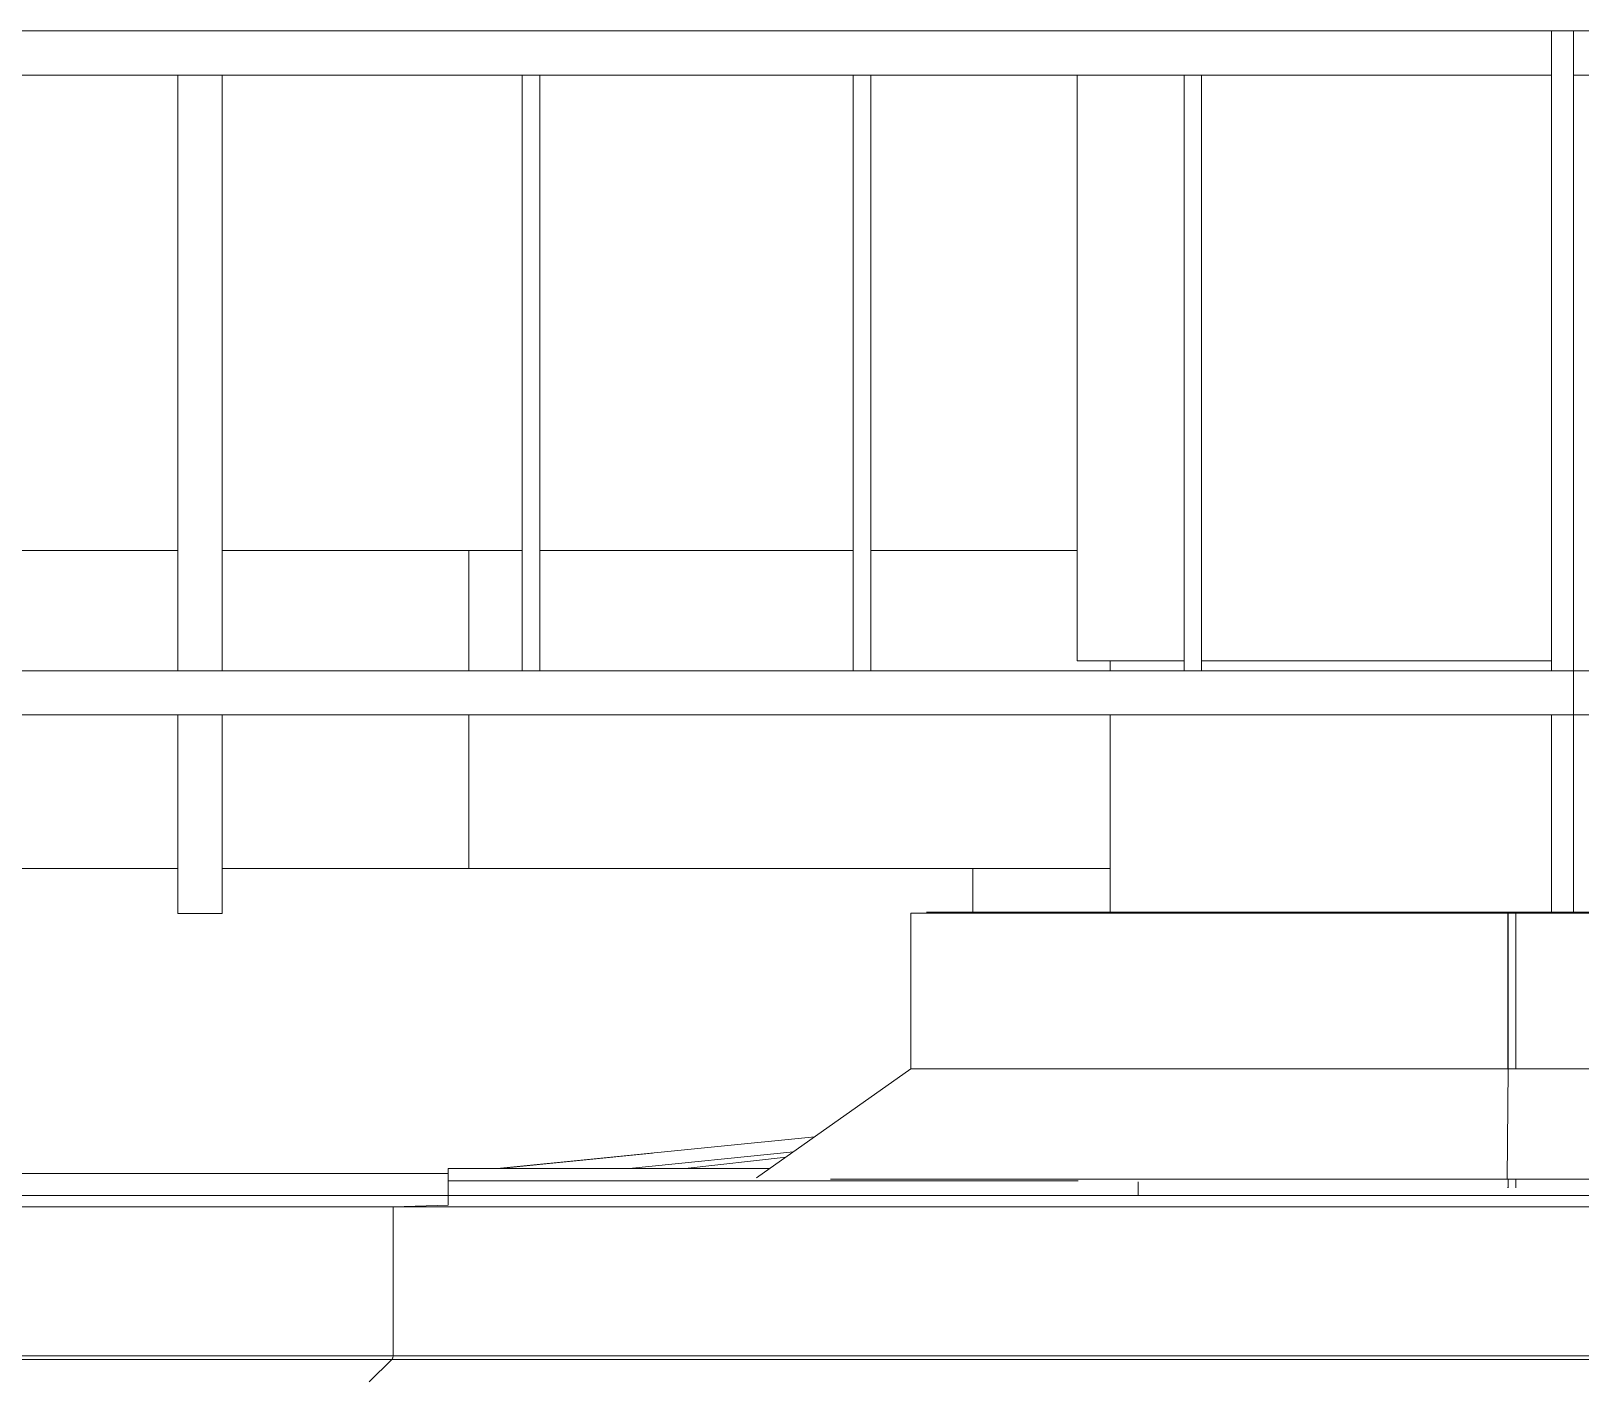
# Model space of a CAD drawing. Header units: millimetres. Extents: x -515342 to 330399, y -224905 to 507333.
# Drawn here: x 307770 to 309174, y 15514 to 16739 of the extents above; entities that cross this region are included whole.
import ezdxf

# ---------------------------------------------------------------- set-up
doc = ezdxf.new("R2010")
doc.units = ezdxf.units.MM
for name, color, linetype, lineweight in [('Витраж', 7, 'Continuous', 0), ('Крыша', 7, 'Continuous', 0), ('Крыша штриховка', 7, 'Continuous', 0), ('Ограждение', 7, 'Continuous', 0), ('Стены', 7, 'Continuous', 0), ('Стены внутренние', 7, 'Continuous', 0), ('Стены наружные', 7, 'Continuous', 0), ('Стены штриховка поверхности', 7, 'Continuous', 0)]:
    doc.layers.add(name, color=color, linetype=linetype, lineweight=lineweight)

# ---------------------------------------------------------------- blocks, each defined once
blk = doc.blocks.new('Ограждение - Ограждение-9809147-О_АР_Эскиз_Фасад 1-12 копия 1')
at = {"layer": 'Ограждение'}
for p, q in [((84775, 13605), (16885, 13605)), ((84775, 13605), (84825, 13606.5)), ((84775, 13470), (84775, 13605)), ((101485, 13605), (84775, 13605)), ((84775, 13470), (16885, 13470)), ((101485, 13470), (84775, 13470)), ((16886.2, 13466.7), (84773.8, 13466.7)), ((84753.2, 13446.2), (84773.8, 13466.7)), ((84773.8, 13466.7), (101486.2, 13466.7))]:
    blk.add_line(p, q, dxfattribs=at)
blk.add_open_spline([(84773.8, 13466.7), (84774.1, 13467), (84774.5, 13467.7), (84774.9, 13468.8), (84775, 13469.6), (84775, 13470)], degree=3, dxfattribs=at)
blk = doc.blocks.new('Прямоугольный импост - АР_Импост_40х40 _стойка ограждения на кровле_-10060282-О_АР_Эскиз_Фасад 1-12 копия 1')
at = {"layer": 'Витраж'}
for p, q in [((85825, 14671), (85800, 14671)), ((85825, 14671), (85825, 14631)), ((85800, 14631), (85825, 14631))]:
    blk.add_line(p, q, dxfattribs=at)
blk = doc.blocks.new('Прямоугольный импост - АР_Импост_40х40 _стойка ограждения на кровле_-10057260-О_АР_Эскиз_Фасад 1-12 копия 1')
at = {"layer": 'Витраж'}
for p, q in [((975, 14671), (675, 14671)), ((675, 14631), (975, 14631))]:
    blk.add_line(p, q, dxfattribs=at)
blk = doc.blocks.new('Прямоугольный импост - АР_Импост_40х40 _стойка ограждения на кровле_-10060277-О_АР_Эскиз_Фасад 1-12 копия 1')
at = {"layer": 'Витраж'}
for p, q in [((85800, 14671), (85500, 14671)), ((85500, 14631), (85800, 14631))]:
    blk.add_line(p, q, dxfattribs=at)
blk = doc.blocks.new('Прямоугольный импост - АР_Импост_40х40 _стойка ограждения на кровле_-10059440-О_АР_Эскиз_Фасад 1-12 копия 1')
at = {"layer": 'Витраж'}
for p, q in [((85845, 14671), (85845, 14631)), ((85865, 14671), (85845, 14671)), ((85845, 14631), (85865, 14631))]:
    blk.add_line(p, q, dxfattribs=at)
blk = doc.blocks.new('Прямоугольный импост - АР_Импост_40х40 _поручень ограждения на кровле_-10059455-О_АР_Эскиз_Фасад 1-12 копия 1')
at = {"layer": 'Витраж'}
for p, q in [((86205, 14091), (85845, 14091)), ((85845, 14091), (85845, 14051)), ((85845, 14051), (86205, 14051))]:
    blk.add_line(p, q, dxfattribs=at)
blk = doc.blocks.new('Прямоугольный импост - АР_Импост_40х40 _стойка ограждения на кровле_-10058718-О_АР_Эскиз_Фасад 1-12 копия 1')
at = {"layer": 'Витраж'}
blk.add_line((85845, 14091), (85845, 14631), dxfattribs=at)
blk = doc.blocks.new('Прямоугольный импост - АР_Импост_40х40 _поручень ограждения на кровле_-10059454-О_АР_Эскиз_Фасад 1-12 копия 1')
at = {"layer": 'Витраж'}
blk.add_line((85845, 14051), (85845, 14091), dxfattribs=at)
blk = doc.blocks.new('Прямоугольный импост - АР_Импост_40х40 _стойка ограждения на кровле_-10060270-О_АР_Эскиз_Фасад 1-12 копия 1')
at = {"layer": 'Витраж'}
for q in [(85845, 14051), (85825, 13872.2)]:
    blk.add_line((85825, 14051), q, dxfattribs=at)
blk = doc.blocks.new('Прямоугольный импост - АР_Импост_40х40 _поручень ограждения на кровле_-V413-О_АР_Эскиз_Фасад 1-12 копия 1')
at = {"layer": 'Витраж'}
blk.add_line((85845, 13872.2), (85845, 14051), dxfattribs=at)
blk = doc.blocks.new('Прямоугольный импост - АР_Импост_40х40 _поручень ограждения на кровле_-10059252-О_АР_Эскиз_Фасад 1-12 копия 1')
at = {"layer": 'Витраж'}
for p, q in [((87085, 14631), (87125, 14631)), ((87085, 14631), (87085, 14091)), ((87125, 14091), (87125, 14631)), ((87125, 14091), (87085, 14091))]:
    blk.add_line(p, q, dxfattribs=at)
blk = doc.blocks.new('Прямоугольный импост - АР_Импост_16х16 _вертикальное заполнение ограждений_-V409-О_АР_Эскиз_Фасад 1-12 копия 1')
at = {"layer": 'Витраж'}
for p, q in [((86197, 14631), (86197, 14091)), ((86213, 14091), (86213, 14631))]:
    blk.add_line(p, q, dxfattribs=at)
blk = doc.blocks.new('Прямоугольный импост - АР_Импост_40х40 _стойка ограждения на кровле_-10060271-О_АР_Эскиз_Фасад 1-12 копия 1')
at = {"layer": 'Витраж'}
for p, q in [((85825, 14671), (85845, 14671)), ((85825, 14671), (85825, 14091)), ((85845, 14091), (85825, 14091))]:
    blk.add_line(p, q, dxfattribs=at)
blk = doc.blocks.new('Прямоугольный импост - АР_Импост_40х40 _поручень ограждения на кровле_-10060283-О_АР_Эскиз_Фасад 1-12 копия 1')
at = {"layer": 'Витраж'}
for p, q in [((85845, 14091), (85800, 14091)), ((85800, 14051), (85845, 14051))]:
    blk.add_line(p, q, dxfattribs=at)
blk = doc.blocks.new('Прямоугольный импост - АР_Импост_40х40 _поручень ограждения на кровле_-10060285-О_АР_Эскиз_Фасад 1-12 копия 1')
at = {"layer": 'Витраж'}
for p, q in [((85800, 14091), (85500, 14091)), ((85500, 14051), (85800, 14051))]:
    blk.add_line(p, q, dxfattribs=at)
blk = doc.blocks.new('Прямоугольный импост - АР_Импост_40х40 _поручень ограждения на кровле_-10058582-О_АР_Эскиз_Фасад 1-12 копия 1')
at = {"layer": 'Витраж'}
for p, q in [((101205, 14091), (100905, 14091)), ((100905, 14051), (101205, 14051))]:
    blk.add_line(p, q, dxfattribs=at)
blk = doc.blocks.new('Прямоугольный импост - АР_Импост_40х40 _поручень ограждения на кровле_-10059255-О_АР_Эскиз_Фасад 1-12 копия 1')
at = {"layer": 'Витраж'}
for p, q in [((87085, 14051), (87125, 14051)), ((87085, 14051), (87085, 13871)), ((87125, 13871), (87125, 14051)), ((87125, 13871), (87085, 13871))]:
    blk.add_line(p, q, dxfattribs=at)

msp = doc.modelspace()

# ---------------------------------------------------------------- hatches: boundary and pattern name
at = {"layer": 'Крыша штриховка'}
h = msp.add_hatch(dxfattribs=at)
h.set_pattern_fill('FP_53', color=256, style=0, pattern_type=2)
h.set_pattern_definition([(0, (239323.4, 15665.8), (0, 501.621), []), (90, (239323.4, 15665.8), (-900, 6e-14), [])])
h.paths.add_polyline_path([(240158.3997, 15702.9355), (241617.4584, 15702.9355), (241748.5076, 15797.7355), (241748.5076, 15938.9355), (242043.3997, 15939.9355), (242043.3997, 15979.4332), (240883.3997, 15979.4332), (240883.3997, 15938.7355), (240843.3997, 15938.7355), (240843.3997, 15979.4332), (239983.3997, 15979.4332), (239983.3997, 15938.9355), (239991.1381, 15938.9355), (239991.1381, 15797.7355), (240112.521, 15707.3947), (240158.3997, 15707.3947), (240158.3997, 15703.6476)])
h.paths.add_polyline_path([(252143.4787, 15702.9355), (252766.522, 15702.9355), (252900.475, 15797.7355), (252900.475, 15938.9355), (253743.3997, 15939.9355), (253743.3997, 15979.4332), (252583.3997, 15979.4332), (252583.3997, 15938.7355), (252543.3997, 15938.7355), (252543.3997, 15979.4332), (251383.3997, 15979.9355), (251383.3997, 15938.7355), (251343.3997, 15938.7355), (251343.3997, 15979.9355), (249883.3997, 15979.4332), (249883.3997, 15938.7355), (249843.3997, 15938.7355), (249843.3997, 15979.4332), (248383.3997, 15979.4332), (248383.3997, 15939.9355), (248470.134, 15938.9355), (248470.134, 15797.7355), (248604.0869, 15702.9355), (249946.522, 15702.9355), (250080.475, 15797.7355), (250080.475, 15938.9355), (251168.4892, 15938.9355), (251168.4892, 15797.7355), (251302.4421, 15702.9355), (251919.8106, 15702.9355)])
h.paths.add_polyline_path([(288377.7148, 15702.9355), (289191.6093, 15702.9355), (289322.3674, 15797.9185), (289322.3674, 15938.9355), (289603.3997, 15939.9355), (289603.3997, 15979.1821), (288443.3997, 15979.1821), (288443.3997, 15938.7355), (288403.3997, 15938.7355), (288403.3997, 15979.1821), (287243.3997, 15979.1821), (287243.3997, 15939.9355), (287615.5965, 15938.9355), (287615.5965, 15797.7355), (287746.3545, 15702.9355), (288154.0467, 15702.9355)])
h.paths.add_polyline_path([(290515.19, 15702.9355), (292051.1737, 15702.9355), (292181.9318, 15797.7355), (292181.9318, 15938.9355), (293243.9964, 15938.9355), (293243.9964, 15797.7355), (293374.7544, 15702.9355), (294871.1737, 15702.9355), (295001.9318, 15797.7355), (295001.9318, 15938.9355), (295903.3997, 15939.9355), (295903.3997, 15979.4332), (294743.3997, 15979.4332), (294743.3997, 15938.7355), (294703.3997, 15938.7355), (294703.3997, 15979.4332), (293543.3997, 15979.8968), (293543.3997, 15938.7355), (293503.3997, 15938.7355), (293503.3997, 15979.9355), (292043.3997, 15979.1821), (292043.3997, 15938.7355), (292003.3997, 15938.7355), (292003.3997, 15979.1821), (290843.3997, 15979.1821), (290843.3997, 15938.7355), (290803.3997, 15938.7826), (290803.3997, 15979.1821), (289643.3997, 15979.1821), (289643.3997, 15939.9355), (290384.432, 15938.9355), (290384.432, 15797.7355), (290461.3964, 15741.936)])
h.paths.add_polyline_path([(259748.195, 15702.9355), (261066.522, 15702.9355), (261200.475, 15797.7355), (261200.475, 15938.9355), (262143.3997, 15939.9355), (262143.3997, 15979.4332), (260983.3997, 15979.4332), (260983.3997, 15938.7355), (260943.3997, 15938.7355), (260943.3997, 15979.4332), (259783.3997, 15979.4332), (259783.3997, 15938.7355), (259743.3997, 15939.099), (259743.3997, 15979.4332), (258583.3997, 15979.4332), (258583.3997, 15939.9355), (259588.4892, 15938.9355), (259588.4892, 15797.7355), (259722.4421, 15702.9355), (259729.7898, 15702.9355)])
h.paths.add_polyline_path([(262422.4421, 15702.9355), (263744.8895, 15702.9355), (263878.8424, 15797.7355), (263878.8424, 15938.9355), (264543.3997, 15939.9355), (264543.3997, 15979.4332), (263383.3997, 15979.4332), (263383.3997, 15938.7355), (263343.3997, 15938.7355), (263343.3997, 15979.4332), (262183.3997, 15979.4332), (262183.3997, 15939.9355), (262288.4892, 15938.9355), (262288.4892, 15797.7355), (262337.5991, 15762.9799)])
h.paths.add_polyline_path([(265100.8095, 15702.9355), (266586.6913, 15702.9355), (266717.4493, 15797.7355), (266717.4493, 15938.9355), (266943.3997, 15939.9355), (266943.3997, 15979.4332), (265783.3997, 15979.4332), (265783.3997, 15938.7355), (265743.3997, 15938.7355), (265743.3997, 15979.4332), (264583.3997, 15979.4332), (264583.3997, 15939.9355), (264966.8566, 15938.9355), (264966.8566, 15797.7355), (265014.8071, 15763.8004)])
h.paths.add_polyline_path([(242943.9856, 15702.9355), (244437.4584, 15702.9355), (244568.5076, 15797.7355), (244568.5076, 15938.9355), (245632.9364, 15938.9355), (245632.9364, 15797.7355), (245763.9856, 15702.9355), (247248.1668, 15702.9355), (247382.1197, 15797.7355), (247382.1197, 15938.9355), (248343.3997, 15939.9355), (248343.3997, 15979.4332), (246883.3997, 15979.4332), (246883.3997, 15938.7355), (246843.3997, 15938.7355), (246843.3997, 15979.4332), (245683.3997, 15979.4332), (245683.3997, 15938.7355), (245643.3997, 15938.7355), (245643.3997, 15979.9355), (244483.3997, 15979.4332), (244483.3997, 15938.7355), (244443.3997, 15938.7355), (244443.3997, 15979.4332), (243283.3997, 15979.4332), (243283.3997, 15938.7355), (243243.3997, 15938.7355), (243243.3997, 15979.4332), (242083.3997, 15979.4332), (242083.3997, 15939.9355), (242812.9364, 15938.9355), (242812.9364, 15797.7355), (242932.7416, 15711.0693)])
h.paths.add_polyline_path([(286422.7738, 15702.9355), (286553.5319, 15797.7355), (286553.5319, 15938.9355), (287203.3997, 15939.9355), (287203.3997, 15979.1821), (286043.3997, 15979.1821), (286043.3997, 15938.7355), (286003.3997, 15938.7355), (286003.3997, 15979.1821), (284843.3997, 15979.1821), (284843.3997, 15938.7355), (284803.3997, 15938.7355), (284803.3997, 15979.1821), (283643.3997, 15979.1821), (283643.3997, 15938.7355), (283603.3997, 15938.7355), (283603.3997, 15979.1821), (282443.3997, 15979.1821), (282443.3997, 15938.7355), (282403.3997, 15938.7355), (282403.3997, 15979.1821), (281243.3997, 15979.1821), (281243.3997, 15939.9355), (281947.1343, 15938.9355), (281947.1343, 15797.7355), (282077.8924, 15702.9355), (283593.8791, 15702.9355), (283724.6372, 15797.7355), (283724.6372, 15938.9355), (284786.7018, 15938.9355), (284786.7018, 15797.7355), (284917.4599, 15702.9355), (286415.6014, 15702.9355)])
h.paths.add_polyline_path([(258366.522, 15702.9355), (258500.475, 15797.7355), (258500.475, 15938.9355), (258543.3997, 15939.9355), (258543.3997, 15979.4332), (257383.3997, 15979.4332), (257383.3997, 15938.7355), (257343.3997, 15938.7355), (257343.3997, 15979.4332), (256183.3997, 15979.4332), (256183.3997, 15939.9355), (256828.4892, 15938.9355), (256828.4892, 15797.7355), (256962.4421, 15702.9355), (258359.1744, 15702.9355)])
h.paths.add_polyline_path([(255606.522, 15702.9355), (255740.475, 15797.7355), (255740.475, 15938.9355), (256143.3997, 15939.9355), (256143.3997, 15979.9355), (254983.3997, 15979.4332), (254983.3997, 15938.7355), (254943.3997, 15938.7355), (254943.3997, 15979.4332), (253783.3997, 15979.4332), (253783.3997, 15939.9355), (253988.4892, 15938.9355), (253988.4892, 15797.7355), (254122.4421, 15702.9355), (255599.1744, 15702.9355)])
h.paths.add_polyline_path([(308060.5098, 15702.9355), (308148.3997, 15702.9355), (308148.3997, 15707.3947), (308192.7927, 15707.3947), (308480.8446, 15736.3292), (308567.6848, 15797.7355), (308567.6848, 15938.9355), (308748.3997, 15939.9355), (308748.3997, 15979.4332), (307943.3997, 15979.4332), (307943.3997, 15938.7355), (307903.3997, 15938.7355), (307903.3997, 15979.4332), (306743.3997, 15979.4332), (306743.3997, 15939.9355), (307039.6032, 15938.9355), (307039.6032, 15797.7355), (307170.208, 15702.9355), (307836.8462, 15702.9355)])
h.paths.add_polyline_path([(305848.1795, 15702.9355), (305978.7842, 15797.7355), (305979.191, 15938.9355), (306703.3997, 15939.9355), (306703.3997, 15979.4332), (305543.3997, 15979.4332), (305543.3997, 15938.7355), (305503.3997, 15938.9355), (305503.3997, 15979.9355), (304343.3997, 15979.4332), (304343.3997, 15939.9355), (304621.9294, 15938.9355), (304621.9294, 15797.7355), (304755.4051, 15702.9355), (305841.0155, 15702.9355)])
h.paths.add_polyline_path([(303404.3158, 15702.9355), (303537.7914, 15797.7355), (303537.7914, 15938.9355), (304303.3997, 15939.9355), (304303.3997, 15979.4332), (303143.3997, 15979.4332), (303143.3997, 15938.7355), (303103.3997, 15938.7355), (303103.3997, 15979.4332), (301943.3997, 15979.4332), (301943.3997, 15938.7355), (301903.3997, 15938.7355), (301903.3997, 15979.4332), (300743.3997, 15979.4332), (300743.3997, 15939.9355), (301692.8573, 15938.9355), (301692.8573, 15797.7355), (301824.3612, 15702.9355), (303396.9943, 15702.9355)])
h.paths.add_polyline_path([(267910.272, 15702.9355), (269446.6913, 15702.9355), (269577.4493, 15797.7355), (269577.4493, 15938.9355), (270543.3997, 15939.9355), (270543.3997, 15979.4332), (269383.3997, 15979.4332), (269383.3997, 15938.7355), (269343.3997, 15938.7355), (269343.3997, 15979.4332), (268183.3997, 15979.4332), (268183.3997, 15938.7355), (268143.3997, 15938.7355), (268143.3997, 15979.4332), (266983.3997, 15979.4332), (266983.3997, 15939.9355), (267779.5139, 15938.9355), (267779.5139, 15797.7355), (267826.3208, 15763.8004)])
h.paths.add_polyline_path([(280754.3117, 15702.9355), (280885.0698, 15797.7355), (280885.0698, 15938.9355), (281203.3997, 15939.9355), (281203.3997, 15979.1821), (280043.3997, 15979.1821), (280043.3997, 15938.7355), (280003.3997, 15938.7355), (280003.3997, 15979.1821), (279773.3997, 15979.1821), (279773.3997, 15702.9355), (280747.1393, 15702.9355)])
h.paths.add_polyline_path([(270770.272, 15702.9355), (272246.6913, 15702.9355), (272365.1841, 15788.8432), (272183.3997, 15789.5324), (272183.3997, 15979.4332), (271783.3997, 15979.4332), (271783.3997, 15938.7355), (271743.3997, 15938.7355), (271743.3997, 15979.4332), (270583.3997, 15979.4332), (270583.3997, 15939.9355), (270639.5139, 15938.9355), (270639.5139, 15797.7355), (270707.933, 15748.1314)])
h.paths.add_polyline_path([(273570.272, 15702.9355), (275038.286, 15702.9355), (275156.7789, 15788.8432), (273451.7791, 15788.8432), (273486.3208, 15763.8004)])
h.paths.add_polyline_path([(279207.3217, 15702.9355), (279368.3997, 15702.9424), (279368.3997, 15788.8432), (279063.3739, 15788.8432), (279181.8668, 15702.9355), (279189.0392, 15702.9355)])
h.paths.add_polyline_path([(277858.286, 15702.9355), (277976.7789, 15788.8432), (276243.3739, 15788.8432), (276361.8668, 15702.9355), (277851.1136, 15702.9355)])
h.paths.add_polyline_path([(296194.7544, 15702.9355), (297725.0127, 15702.9355), (297859.0462, 15797.7355), (297859.0462, 15938.9355), (298303.3997, 15939.9355), (298303.3997, 15979.4332), (297143.3997, 15979.4332), (297143.3997, 15938.7355), (297103.3997, 15938.7355), (297103.3997, 15979.4332), (295943.3997, 15979.4332), (295943.3997, 15939.9355), (296063.9964, 15938.9355), (296063.9964, 15797.7355), (296110.8032, 15763.8004)])
h.paths.add_polyline_path([(299081.7482, 15702.9355), (300493.2316, 15702.9355), (300624.7355, 15797.7355), (300624.7355, 15938.9355), (300703.3997, 15939.9355), (300703.3997, 15979.4332), (299543.3997, 15979.4332), (299543.3997, 15938.7355), (299503.3997, 15938.7355), (299503.3997, 15979.4332), (298343.3997, 15979.4332), (298343.3997, 15939.9355), (298947.7147, 15938.9355), (298947.7147, 15797.7355), (298995.6941, 15763.8004)])
h.paths.add_polyline_path([(239943.3997, 15939.9355), (239943.3997, 15979.4332), (239528.3997, 15979.4332), (239528.3997, 15944.9355), (239719.63, 15943.9355), (239719.63, 15939.9355)])
h = msp.add_hatch(dxfattribs=at)
h.set_pattern_fill('FP_60', color=256, style=0, pattern_type=2)
h.set_pattern_definition([(0, (324766.6, 17326), (9864.08, 1007.985), []), (5.835, (324766.606, 17325.987), (-117.3871, -0.0010495), [])])
h.paths.add_polyline_path([(308284.1733, 15707.3947), (308363.1959, 15707.3947), (308454.6537, 15717.8092), (308480.8446, 15736.3292), (308192.7927, 15707.3947)])
h = msp.add_hatch(dxfattribs=at)
h.set_pattern_fill('FP_56', color=256, style=0, pattern_type=2)
h.set_pattern_definition([(0, (223123.4, 15656.43), (0, 133.767), []), (90, (223123.4, 15656.4), (-900, 6e-14), [])])
h.paths.add_polyline_path([(240158.3997, 15682.9355), (308148.3997, 15682.9355), (308148.3997, 15702.9355), (307171.5856, 15701.9355), (307177.3719, 15697.7355), (307039.6032, 15697.7355), (307039.6032, 15691.7838), (306386.2476, 15686.3328), (305978.7842, 15695.0734), (305978.7842, 15697.7355), (305841.4078, 15698.0202), (305848.1795, 15702.9355), (304756.813, 15701.9355), (304762.7265, 15697.7355), (304621.9294, 15697.7355), (304621.9294, 15694.8005), (304130.9607, 15686.8651), (303537.7914, 15693.4333), (303537.7914, 15697.7355), (303396.9943, 15697.7355), (303404.3158, 15702.9355), (301825.7483, 15701.9355), (301831.5745, 15697.7355), (301692.8573, 15697.7355), (301692.8573, 15692.8185), (301012.6894, 15687.8943), (300624.7355, 15695.6537), (300624.7355, 15697.7355), (300486.9532, 15698.4094), (300493.2316, 15702.9355), (299083.1621, 15701.9355), (299089.1003, 15697.7355), (298947.7147, 15697.7355), (298947.7147, 15694.3837), (298391.1253, 15687.2656), (297859.0462, 15694.7116), (297859.0462, 15697.7355), (297717.6606, 15697.7355), (297725.0127, 15702.9355), (296196.1338, 15701.9355), (296201.9268, 15697.7355), (296063.9964, 15697.7355), (296063.9964, 15696.2492), (295653.1918, 15687.5367), (295001.9318, 15693.0324), (295001.9318, 15697.7355), (294864.0859, 15697.7968), (294871.1737, 15702.9355), (293376.1338, 15701.9355), (293381.9268, 15697.7355), (293243.9964, 15697.7355), (293243.9964, 15696.2492), (292833.1918, 15687.5367), (292181.9318, 15694.1894), (292181.9318, 15697.7355), (292044.0013, 15697.7355), (292051.1737, 15702.9355), (290516.5693, 15701.9355), (290522.3624, 15697.7355), (290384.432, 15697.7355), (290384.432, 15695.5815), (289943.3917, 15687.1241), (289322.3674, 15692.3647), (289322.3674, 15697.7355), (289184.4369, 15697.7355), (289191.6093, 15702.9355), (287747.7338, 15701.9355), (287753.5269, 15697.7355), (287615.5965, 15697.2043), (287615.5965, 15695.5815), (287204.7919, 15686.869), (286553.5319, 15692.3647), (286553.5319, 15697.7355), (286416.3156, 15698.2532), (286422.7738, 15702.9355), (284918.8392, 15701.9355), (284924.6323, 15697.7355), (284786.7018, 15697.7355), (284786.7018, 15696.3982), (284351.6886, 15687.89), (283724.6372, 15693.1814), (283724.6372, 15697.7355), (283586.7067, 15697.7355), (283593.8791, 15702.9355), (282079.2717, 15701.9355), (282085.0648, 15697.7355), (281941.7992, 15696.9481), (281536.3298, 15688.3487), (280885.0698, 15693.8445), (280885.0698, 15697.7355), (280747.1393, 15697.7355), (280754.3117, 15702.9355), (279773.3997, 15701.9355), (279773.3775, 15701.1295), (279368.3997, 15701.9355), (279368.3997, 15702.9355), (279183.2461, 15701.9355), (279189.0392, 15697.7355), (279051.1087, 15697.7355), (279051.1087, 15695.0308), (278640.3041, 15686.3183), (277989.0441, 15691.814), (277989.0441, 15697.7355), (277852.4888, 15698.7325), (277858.286, 15702.9355), (276363.2461, 15701.9355), (276369.0392, 15697.7355), (276231.1087, 15697.7355), (276231.1087, 15695.0308), (275820.3041, 15686.3183), (275169.0441, 15691.814), (275169.0441, 15697.7355), (275031.1136, 15697.7355), (275038.286, 15702.9355), (273571.6513, 15701.9355), (273577.4444, 15697.7355), (273439.5139, 15697.7355), (273439.5139, 15695.9659), (273028.7094, 15687.2534), (272377.4493, 15692.7491), (272377.4493, 15697.7355), (272239.5189, 15697.7355), (272246.6913, 15702.9355), (270771.6513, 15701.9355), (270777.4444, 15697.7355), (270639.5139, 15697.7355), (270639.5139, 15695.9659), (270228.7094, 15687.2534), (269577.4493, 15692.7491), (269577.4493, 15697.7355), (269439.706, 15697.8711), (269446.6913, 15702.9355), (267911.6513, 15701.9355), (267917.4444, 15697.7355), (267779.5139, 15697.0243), (267779.5139, 15695.9659), (267352.9112, 15687.3867), (266717.4493, 15692.7491), (266717.4493, 15697.7355), (266579.5189, 15697.7355), (266586.6913, 15702.9355), (265102.2226, 15701.9355), (265108.1572, 15697.7355), (264966.8566, 15697.7355), (264966.8566, 15693.0435), (264400.3495, 15686.0668), (263878.8424, 15693.6455), (263878.8424, 15697.7355), (263737.5418, 15697.7355), (263744.8895, 15702.9355), (262423.8551, 15701.9355), (262429.7898, 15697.7355), (262288.4892, 15697.7355), (262288.4892, 15694.2947), (261721.9821, 15687.318), (261200.475, 15694.8967), (261200.475, 15697.7355), (261059.1744, 15697.7355), (261066.522, 15702.9355), (259723.8551, 15701.9355), (259729.7898, 15697.7355), (259588.4892, 15697.7355), (259588.4892, 15694.2947), (259021.9821, 15687.318), (258500.475, 15694.8967), (258500.475, 15697.7355), (258359.1744, 15697.7355), (258366.522, 15702.9355), (256963.8551, 15701.9355), (256969.7898, 15697.7355), (256828.4892, 15697.7355), (256828.4892, 15694.2947), (256261.9821, 15687.318), (255740.475, 15694.8967), (255740.475, 15697.7355), (255599.1744, 15697.7355), (255606.522, 15702.9355), (254123.8551, 15701.9355), (254129.7898, 15697.7355), (253988.4892, 15697.7355), (253988.4892, 15694.2947), (253421.9821, 15687.318), (252900.475, 15694.8967), (252900.475, 15697.7355), (252759.1744, 15697.7355), (252766.522, 15702.9355), (251303.8551, 15701.9355), (251309.7898, 15697.7355), (251168.4892, 15697.7355), (251168.4892, 15694.2947), (250577.8019, 15687.6694), (250080.475, 15694.8967), (250080.475, 15697.7355), (249939.1744, 15697.7355), (249946.522, 15702.9355), (248605.4999, 15701.9355), (248611.4345, 15697.7355), (248470.134, 15697.7355), (248470.134, 15693.0341), (247893.7844, 15686.2005), (247382.1197, 15693.6361), (247382.1197, 15697.7355), (247240.8192, 15697.7355), (247248.1668, 15702.9355), (245765.3679, 15701.9355), (245771.1739, 15697.7355), (245632.9364, 15697.7355), (245632.9364, 15695.0107), (245209.7669, 15686.4043), (244568.5076, 15691.937), (244568.5076, 15697.7355), (244430.27, 15697.7355), (244437.4584, 15702.9355), (242945.3679, 15701.9355), (242951.1739, 15697.7355), (242812.9364, 15697.7355), (242812.9364, 15695.0107), (242395.6037, 15686.3539), (241748.5076, 15691.937), (241748.5076, 15697.7355), (241610.27, 15697.7355), (241617.4584, 15702.9355), (240158.3997, 15701.9355), (240158.3997, 15683.3101)])
h = msp.add_hatch(dxfattribs=at)
h.set_pattern_fill('FP_55', color=256, style=0, pattern_type=2)
h.set_pattern_definition([(0, (324973.4, 15696), (0, 164.134), []), (90, (324973.4, 15696), (-900, 6e-14), [])])
h.paths.add_polyline_path([(308148.3997, 15682.9355), (324758.3997, 15682.9355), (324758.3997, 15688.4347), (324628.3997, 15688.4347), (324628.3997, 15700.8627), (324540.7924, 15697.7355), (324429.9525, 15697.7355), (324220.4264, 15690.5409), (323525.7307, 15695.9927), (323525.7307, 15697.7355), (323392.3791, 15697.7355), (323405.2598, 15707.3947), (322396.3746, 15707.3947), (322404.7343, 15701.4086), (322247.1353, 15697.7355), (322123.6423, 15697.7355), (321818.4083, 15690.8205), (321185.0954, 15697.7355), (321055.4293, 15697.8716), (321068.7285, 15707.3947), (320538.8304, 15707.3947), (320548.0506, 15700.7701), (320423.3094, 15697.7355), (320301.5437, 15697.7355), (319973.7532, 15689.9905), (319204.4494, 15699.3446), (319215.6537, 15707.3947), (318144.7104, 15707.3947), (318155.5956, 15699.6757), (318056.5982, 15697.7355), (317901.9072, 15697.299), (317515.5044, 15689.9167), (316922.7461, 15697.7355), (316790.8039, 15697.9793), (316804.0812, 15707.3947), (315434.7413, 15707.3947), (315448.0487, 15697.7355), (315301.7948, 15697.328), (314656.9243, 15690.7262), (314390.6324, 15697.7355), (314272.7793, 15697.7355), (314117.5033, 15701.9535), (314124.9996, 15707.3947), (312624.3721, 15707.3947), (312636.5937, 15698.7527), (312533.8722, 15697.7355), (312403.6937, 15697.2566), (311949.1644, 15689.8765), (311415.5362, 15697.7355), (311267.8783, 15698.8758), (311279.9256, 15707.3947), (309784.3721, 15707.3947), (309796.5937, 15698.7527), (309704.5951, 15697.7355), (309593.19, 15697.7355), (309109.1644, 15689.8765), (308635.6361, 15697.7355), (308427.8783, 15698.8758), (308439.9256, 15707.3947), (308148.3997, 15707.3947), (308148.3997, 15701.9355)])
at = {"layer": 'Стены штриховка поверхности'}
h = msp.add_hatch(dxfattribs=at)
h.set_pattern_fill('FP_198', color=256, style=0, pattern_type=2)
h.set_pattern_definition([(0, (314463, 15168), (0, 10000), []), (90, (314463.4, 15167.7), (-900, 6e-14), [])])
h.paths.add_polyline_path([(306508.3997, 15979.4332), (306703.3997, 15980.3003), (306703.3997, 16118.7355), (306388.3997, 16118.7355), (306388.3997, 15979.4332), (306494.8283, 15979.4332)])
h.paths.add_polyline_path([(307613.1735, 15979.4332), (307903.3997, 15979.9355), (307903.3997, 16118.7355), (306743.3997, 16118.7355), (306743.3997, 15979.4332), (307165.8373, 15979.4332)])
h.paths.add_polyline_path([(307943.3997, 15979.4332), (308748.3997, 15979.4374), (308748.3997, 16118.7355), (307943.3997, 16118.7355), (307943.3997, 15979.6059)])
h.paths.add_polyline_path([(313428.5447, 16029.9355), (313778.3997, 16029.9355), (313778.3997, 16118.7355), (312848.3997, 16118.7355), (312848.3997, 16032.0543), (313072.0189, 16029.9355)])
h.paths.add_polyline_path([(312808.3997, 16032.4334), (312808.3997, 16118.7355), (312748.3997, 16118.7355), (312748.3997, 16033.0019), (312798.3997, 16032.5281)])
h.paths.add_polyline_path([(313420.3997, 16158.7355), (313420.3997, 16267.7355), (313136.3997, 16267.7355), (313136.3997, 16158.7355)])
h.paths.add_polyline_path([(306415.3997, 16158.7355), (306415.3997, 16267.7355), (306388.3997, 16267.7355), (306388.3997, 16158.7355)])
h.paths.add_polyline_path([(306431.3997, 16158.7355), (306703.3997, 16158.7355), (306703.3997, 16267.7355), (306431.3997, 16267.7355), (306431.3997, 16166.7768)])
h.paths.add_polyline_path([(313778.3997, 16158.7355), (313778.3997, 16267.7355), (313736.3997, 16267.7355), (313736.3997, 16158.7355)])
h.paths.add_polyline_path([(313436.3997, 16158.7355), (313720.3997, 16158.7355), (313720.3997, 16267.7355), (313436.3997, 16267.7355), (313436.3997, 16166.7768)])
h.paths.add_polyline_path([(308748.3997, 16158.7355), (308748.3997, 16167.7355), (308718.3997, 16167.7355), (308718.3997, 16267.7355), (308531.3997, 16267.7355), (308531.3997, 16158.7355), (308731.5187, 16158.7355)])
h.paths.add_polyline_path([(306743.3997, 16158.7355), (307015.3997, 16158.7355), (307015.3997, 16267.7355), (306743.3997, 16267.7355), (306743.3997, 16224.551)])
h.paths.add_polyline_path([(307031.3997, 16158.7355), (307315.3997, 16158.7355), (307315.3997, 16267.7355), (307031.3997, 16267.7355), (307031.3997, 16189.5168)])
h.paths.add_polyline_path([(308515.3997, 16158.7355), (308515.3997, 16267.7355), (308231.3997, 16267.7355), (308231.3997, 16158.7355), (308507.846, 16158.7355)])
h.paths.add_polyline_path([(312748.3997, 16158.7355), (312808.3997, 16158.7355), (312808.3997, 16267.7355), (312778.3997, 16267.7355), (312778.3997, 16167.7355), (312748.3997, 16166.7768)])
h.paths.add_polyline_path([(312848.3997, 16158.7355), (313120.3997, 16158.7355), (313120.3997, 16267.7355), (312848.3997, 16267.7355), (312848.3997, 16166.7768)])
h.paths.add_polyline_path([(307331.3997, 16158.7355), (307615.3997, 16158.7355), (307615.3997, 16267.7355), (307331.3997, 16267.7355)])
h.paths.add_polyline_path([(308215.3997, 16158.7355), (308215.3997, 16267.7355), (307943.3997, 16267.7355), (307943.3997, 16158.7355), (308060.5098, 16158.7355)])
h.paths.add_polyline_path([(307631.3997, 16158.7355), (307903.3997, 16158.7355), (307903.3997, 16267.7355), (307631.3997, 16267.7355)])
h = msp.add_hatch(dxfattribs=at)
h.set_pattern_fill('FP_172', color=256, style=0, pattern_type=2)
h.set_pattern_definition([(0, (309106, 15168), (0, 10000), []), (90, (309105.65, 15167.74), (-632.9, 4e-14), [])])
h.paths.add_polyline_path([(309109.1644, 15689.8765), (309108.3892, 15697.7355), (308635.6361, 15697.7355), (309108.3892, 15689.8894)])
h.paths.add_polyline_path([(308731.5187, 15797.7355), (309109.1644, 15797.7355), (309109.1644, 15938.9355), (308574.717, 15938.9355), (308574.717, 15797.7355)])
h = msp.add_hatch(dxfattribs=at)
h.set_pattern_fill('FP_173', color=256, style=0, pattern_type=2)
h.set_pattern_definition([(0, (309113, 15168), (0, 10000), []), (90, (309112.7, 15167.74), (-639.9, 4e-14), [])])
h.paths.add_polyline_path([(309109.1644, 15689.8765), (309116.2741, 15689.992), (309116.2741, 15697.7355), (309109.1644, 15697.7355)])
h.paths.add_polyline_path([(309116.2741, 15797.7355), (309116.2741, 15938.9355), (309109.1644, 15938.9355), (309109.1644, 15797.7355), (309115.0558, 15797.7355)])

# ---------------------------------------------------------------- linework, layer by layer
at = {"layer": 'Крыша'}
for p, q in [((309721.1036, 15939.9355), (308581.8268, 15939.9355)), ((308192.7927, 15707.3947), (308480.8446, 15736.3292)), ((308454.6537, 15717.8092), (308363.1959, 15707.3947)), ((307170.208, 15702.9355), (308148.3997, 15702.9355)), ((308148.3997, 15707.3947), (308439.9256, 15707.3947)), ((308148.3997, 15674.2355), (308148.3997, 15707.3947)), ((324758.3997, 15682.9355), (223518.3997, 15682.9355))]:
    msp.add_line(p, q, dxfattribs=at)
at = {"layer": 'Стены'}
for p, q in [((308567.6848, 15797.7355), (308427.8783, 15698.8758)), ((308567.6848, 15797.7355), (309656.6129, 15797.7355)), ((309109.1644, 15797.7355), (309108.3892, 15697.7355)), ((309735.393, 15697.7355), (308494.9836, 15697.7355))]:
    msp.add_line(p, q, dxfattribs=at)
at = {"layer": 'Стены внутренние'}
for p, q in [((308718.3997, 16698.7355), (308718.3997, 16167.7355)), ((307631.3997, 16267.7355), (307903.3997, 16267.7355)), ((307943.3997, 16267.7355), (308215.3997, 16267.7355)), ((308231.3997, 16267.7355), (308515.3997, 16267.7355)), ((308531.3997, 16267.7355), (308718.3997, 16267.7355)), ((308718.3997, 16167.7355), (308815.3997, 16167.7355)), ((308831.3997, 16167.7355), (309148.3997, 16167.7355))]:
    msp.add_line(p, q, dxfattribs=at)
at = {"layer": 'Стены наружные'}
for p, q in [((308748.3997, 16158.7355), (308748.3997, 16167.7355)), ((308748.3997, 15939.9355), (308748.3997, 16118.7355)), ((306743.3997, 15979.4332), (307903.3997, 15979.4332)), ((307943.3997, 15979.4332), (308748.3997, 15979.4332)), ((308567.6848, 15797.7355), (308567.6848, 15938.9355)), ((309734.1589, 15938.9355), (308567.6848, 15938.9355)), ((309109.1644, 15797.7355), (309109.1644, 15938.9355)), ((309109.1644, 15689.8765), (309109.1644, 15697.7355))]:
    msp.add_line(p, q, dxfattribs=at)

# ---------------------------------------------------------------- block references
at = {"layer": 'Витраж'}
for name, p in [('Прямоугольный импост - АР_Импост_40х40 _стойка ограждения на кровле_-10057260-О_АР_Эскиз_Фасад 1-12 копия 1', (306948.3997, 2067.7355)), ('Прямоугольный импост - АР_Импост_40х40 _стойка ограждения на кровле_-10057260-О_АР_Эскиз_Фасад 1-12 копия 1', (307248.3997, 2067.7355)), ('Прямоугольный импост - АР_Импост_40х40 _стойка ограждения на кровле_-10057260-О_АР_Эскиз_Фасад 1-12 копия 1', (307548.3997, 2067.7355)), ('Прямоугольный импост - АР_Импост_40х40 _стойка ограждения на кровле_-10057260-О_АР_Эскиз_Фасад 1-12 копия 1', (307848.3997, 2067.7355)), ('Прямоугольный импост - АР_Импост_40х40 _стойка ограждения на кровле_-10060277-О_АР_Эскиз_Фасад 1-12 копия 1', (223323.3997, 2067.7355)), ('Прямоугольный импост - АР_Импост_40х40 _стойка ограждения на кровле_-10060282-О_АР_Эскиз_Фасад 1-12 копия 1', (223323.3997, 2067.7355)), ('Прямоугольный импост - АР_Импост_40х40 _стойка ограждения на кровле_-10060271-О_АР_Эскиз_Фасад 1-12 копия 1', (223323.3997, 2067.7355)), ('Прямоугольный импост - АР_Импост_40х40 _стойка ограждения на кровле_-10059440-О_АР_Эскиз_Фасад 1-12 копия 1', (223323.3997, 2067.7355)), ('Прямоугольный импост - АР_Импост_40х40 _поручень ограждения на кровле_-10059252-О_АР_Эскиз_Фасад 1-12 копия 1', (220818.3997, 2067.7355)), ('Прямоугольный импост - АР_Импост_16х16 _вертикальное заполнение ограждений_-V409-О_АР_Эскиз_Фасад 1-12 копия 1', (222018.3997, 2067.7355)), ('Прямоугольный импост - АР_Импост_16х16 _вертикальное заполнение ограждений_-V409-О_АР_Эскиз_Фасад 1-12 копия 1', (222318.3997, 2067.7355)), ('Прямоугольный импост - АР_Импост_16х16 _вертикальное заполнение ограждений_-V409-О_АР_Эскиз_Фасад 1-12 копия 1', (222618.3997, 2067.7355)), ('Прямоугольный импост - АР_Импост_40х40 _стойка ограждения на кровле_-10058718-О_АР_Эскиз_Фасад 1-12 копия 1', (223323.3997, 2067.7355)), ('Прямоугольный импост - АР_Импост_40х40 _поручень ограждения на кровле_-10058582-О_АР_Эскиз_Фасад 1-12 копия 1', (206718.3997, 2067.7355)), ('Прямоугольный импост - АР_Импост_40х40 _поручень ограждения на кровле_-10058582-О_АР_Эскиз_Фасад 1-12 копия 1', (207018.3997, 2067.7355)), ('Прямоугольный импост - АР_Импост_40х40 _поручень ограждения на кровле_-10058582-О_АР_Эскиз_Фасад 1-12 копия 1', (207318.3997, 2067.7355)), ('Прямоугольный импост - АР_Импост_40х40 _поручень ограждения на кровле_-10058582-О_АР_Эскиз_Фасад 1-12 копия 1', (207618.3997, 2067.7355)), ('Прямоугольный импост - АР_Импост_40х40 _поручень ограждения на кровле_-10060285-О_АР_Эскиз_Фасад 1-12 копия 1', (223323.3997, 2067.7355)), ('Прямоугольный импост - АР_Импост_40х40 _поручень ограждения на кровле_-10060283-О_АР_Эскиз_Фасад 1-12 копия 1', (223323.3997, 2067.7355)), ('Прямоугольный импост - АР_Импост_40х40 _поручень ограждения на кровле_-10059455-О_АР_Эскиз_Фасад 1-12 копия 1', (223323.3997, 2067.7355)), ('Прямоугольный импост - АР_Импост_40х40 _поручень ограждения на кровле_-10059454-О_АР_Эскиз_Фасад 1-12 копия 1', (223323.3997, 2067.7355)), ('Прямоугольный импост - АР_Импост_40х40 _поручень ограждения на кровле_-10059255-О_АР_Эскиз_Фасад 1-12 копия 1', (220818.3997, 2067.7355)), ('Прямоугольный импост - АР_Импост_40х40 _стойка ограждения на кровле_-10060270-О_АР_Эскиз_Фасад 1-12 копия 1', (223323.3997, 2067.7355)), ('Прямоугольный импост - АР_Импост_40х40 _поручень ограждения на кровле_-V413-О_АР_Эскиз_Фасад 1-12 копия 1', (223323.3997, 2067.7355))]:
    msp.add_blockref(name, p, dxfattribs=at)
at = {"layer": 'Ограждение'}
msp.add_blockref('Ограждение - Ограждение-9809147-О_АР_Эскиз_Фасад 1-12 копия 1', (223323.3997, 2067.7355), dxfattribs=at)

doc.saveas('drawing.dxf')
